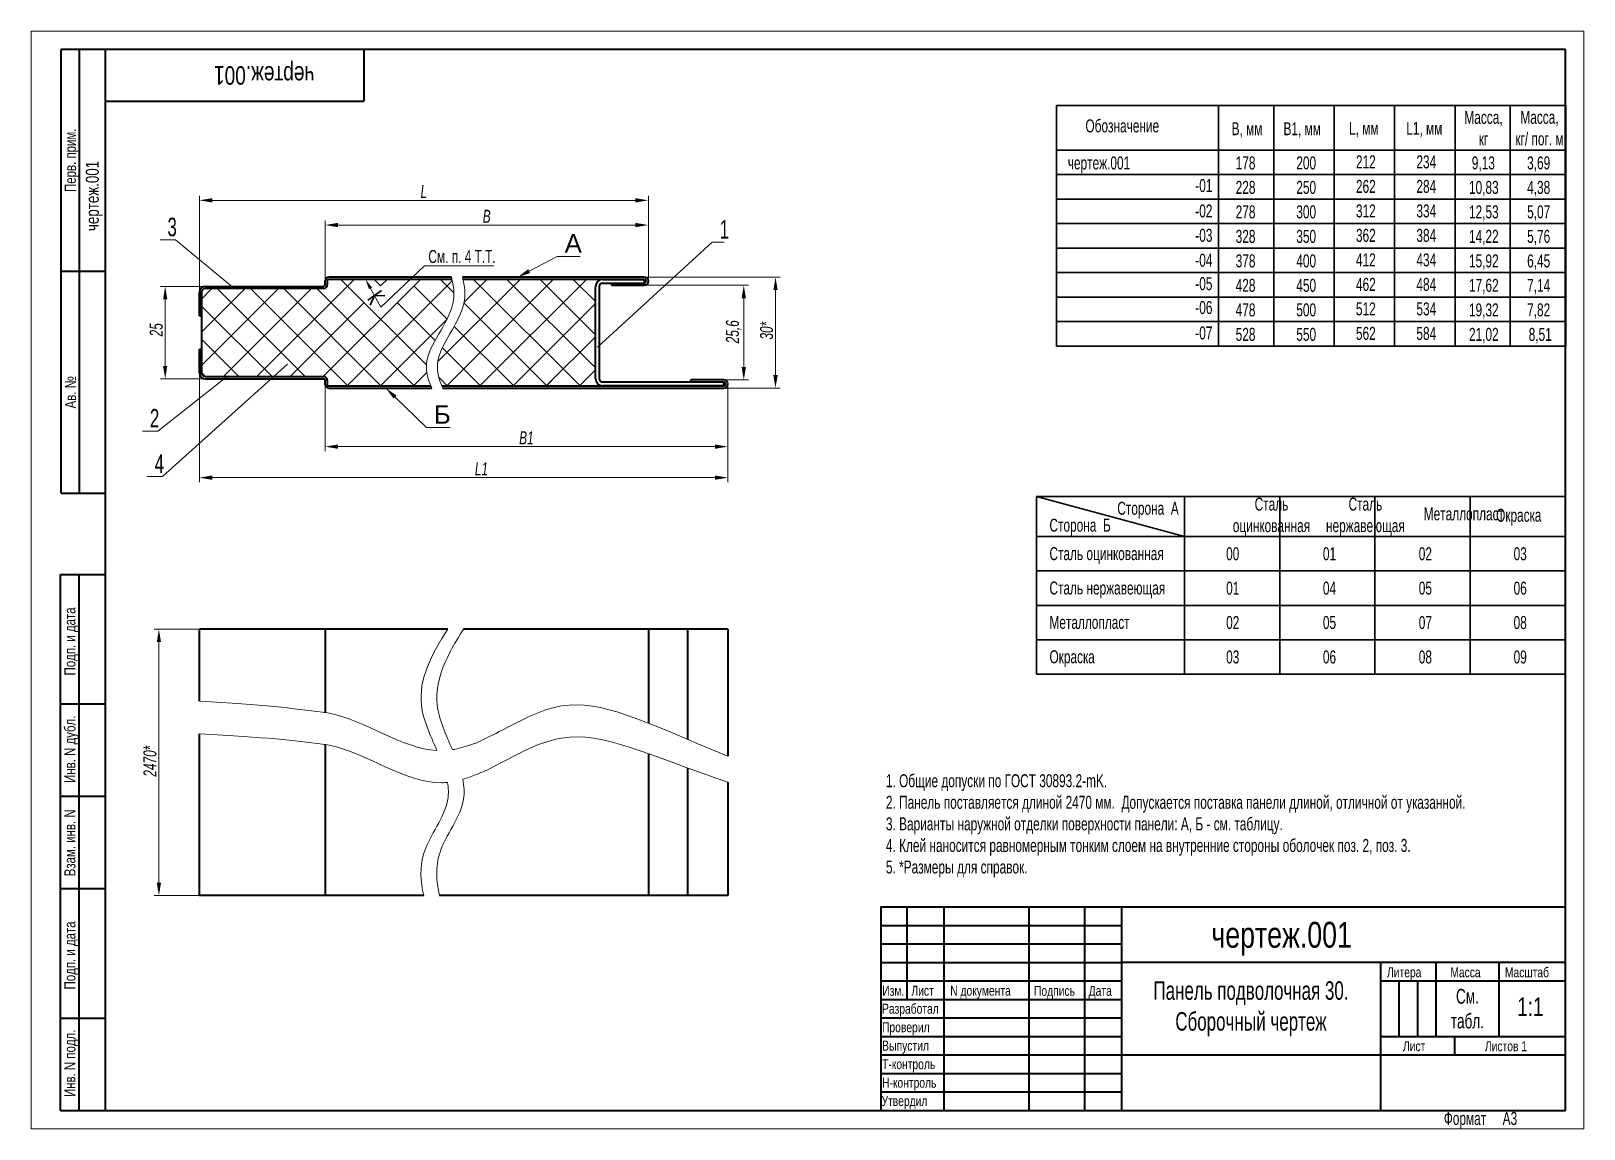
# Model space of a CAD drawing. Header units: millimetres. Extents: x 2018 to 2438, y -4927 to -4630.
import ezdxf
from ezdxf import colors
from ezdxf.entities.mleader import LeaderData, LeaderLine
from ezdxf.math import Vec2, Vec3

# ---------------------------------------------------------------- set-up
doc = ezdxf.new("R2010")
doc.units = ezdxf.units.MM
for name, color, linetype, lineweight in [('Layer_02', 7, 'Continuous', 15), ('Layer_03', 251, 'Continuous', 40), ('Layer_05', 250, 'Continuous', 40), ('Layer_08', 6, 'Continuous', 13), ('Layer_09', 7, 'Continuous', 30), ('Layer_12', 6, 'Continuous', 15)]:
    doc.layers.add(name, color=color, linetype=linetype, lineweight=lineweight)
doc.styles.get("Standard").update_dxf_attribs({"font": 'arial.ttf'})
doc.styles.add('Style_01', font='ARIALN.TTF', dxfattribs={"width": 0.8, "height": 3.5})
doc.styles.add('Style_03', font='ARIALNI.TTF', dxfattribs={"width": 0.8})
doc.dimstyles.new('DimStyle_01', dxfattribs={"dimscale": 0, "dimtxt": 3.5, "dimasz": 3.5, "dimexe": 1.25, "dimexo": 0.02, "dimtad": 1, "dimdec": 1, "dimtxsty": 'Style_03', "dimcen": 0, "dimazin": 3, "dimtfac": 1, "dimtdec": 1, "dimtmove": 0, "dimatfit": 3, "dimlwd": 18, "dimlwe": 18, "dimarcsym": 1})

# ---------------------------------------------------------------- blocks, each defined once
blk = doc.blocks.new('*D4325')
at = {"color": 0, "lineweight": 18}
for p, q in [((2063.88, -4791.56), (2051.68, -4791.56)), ((2052.93, -4795.06), (2052.93, -4860.12)), ((2063.88, -4863.62), (2051.68, -4863.62))]:
    blk.add_line(p, q, dxfattribs=at)
for points in [[(2052.35, -4795.06), (2053.51, -4795.06), (2052.93, -4791.56)], [(2052.35, -4860.12), (2053.51, -4860.12), (2052.93, -4863.62)]]:
    blk.add_solid(points, dxfattribs=at)
at = {"layer": 'Defpoints', "color": 0, "lineweight": 18}
for p in [(2063.9, -4791.56), (2052.93, -4863.62), (2063.9, -4863.62)]:
    blk.add_point(p, dxfattribs=at)
at = {"color": 0, "lineweight": 18, "insert": (2050.52, -4827.27), "char_height": 3.5, "attachment_point": 5, "rotation": 90, "style": 'Style_03'}
blk.add_mtext('2470*', dxfattribs=at)
blk = doc.blocks.new('*D4230')
at = {"color": 0, "lineweight": 18}
for p, q in [((2065.46, -4698.83), (2053.38, -4698.83)), ((2054.63, -4720.33), (2054.63, -4702.33)), ((2065.46, -4723.83), (2053.38, -4723.83))]:
    blk.add_line(p, q, dxfattribs=at)
for points in [[(2054.05, -4702.33), (2055.21, -4702.33), (2054.63, -4698.83)], [(2054.05, -4720.33), (2055.21, -4720.33), (2054.63, -4723.83)]]:
    blk.add_solid(points, dxfattribs=at)
at = {"layer": 'Defpoints', "color": 0, "lineweight": 18}
for p in [(2054.63, -4698.83), (2065.48, -4698.83), (2065.48, -4723.83)]:
    blk.add_point(p, dxfattribs=at)
at = {"color": 0, "lineweight": 18, "insert": (2052.22, -4710.58), "char_height": 3.5, "attachment_point": 5, "rotation": 90, "style": 'Style_03'}
blk.add_mtext('25', dxfattribs=at)
blk = doc.blocks.new('*D4231')
at = {"color": 0, "lineweight": 18}
for p, q in [((2184.23, -4698.53), (2212.37, -4698.53)), ((2211.12, -4702.03), (2211.12, -4720.63)), ((2205.73, -4724.13), (2212.37, -4724.13))]:
    blk.add_line(p, q, dxfattribs=at)
for points in [[(2210.54, -4702.03), (2211.7, -4702.03), (2211.12, -4698.53)], [(2210.54, -4720.63), (2211.7, -4720.63), (2211.12, -4724.13)]]:
    blk.add_solid(points, dxfattribs=at)
at = {"layer": 'Defpoints', "color": 0, "lineweight": 18}
for p in [(2184.21, -4698.53), (2205.71, -4724.13), (2211.12, -4724.13)]:
    blk.add_point(p, dxfattribs=at)
at = {"color": 0, "lineweight": 18, "insert": (2208.38, -4711.11), "char_height": 3.5, "attachment_point": 5, "rotation": 90, "style": 'Style_03'}
blk.add_mtext('25,6', dxfattribs=at)
blk = doc.blocks.new('*D4232')
at = {"color": 0, "lineweight": 18}
for p, q in [((2184.23, -4696.33), (2220.95, -4696.33)), ((2219.7, -4699.83), (2219.7, -4722.83)), ((2205.73, -4726.33), (2220.95, -4726.33))]:
    blk.add_line(p, q, dxfattribs=at)
for points in [[(2219.12, -4699.83), (2220.29, -4699.83), (2219.7, -4696.33)], [(2219.12, -4722.83), (2220.29, -4722.83), (2219.7, -4726.33)]]:
    blk.add_solid(points, dxfattribs=at)
at = {"layer": 'Defpoints', "color": 0, "lineweight": 18}
for p in [(2184.21, -4696.33), (2205.71, -4726.33), (2219.7, -4726.33)]:
    blk.add_point(p, dxfattribs=at)
at = {"color": 0, "lineweight": 18, "insert": (2217.29, -4710.81), "char_height": 3.5, "attachment_point": 5, "rotation": 90, "style": 'Style_03'}
blk.add_mtext('30*', dxfattribs=at)
blk = doc.blocks.new('*D4233')
at = {"color": 0, "lineweight": 18}
for p, q in [((2097.88, -4697.86), (2097.88, -4680.98)), ((2101.38, -4682.23), (2181.81, -4682.23)), ((2185.31, -4697.41), (2185.31, -4680.98))]:
    blk.add_line(p, q, dxfattribs=at)
for points in [[(2101.38, -4681.65), (2101.38, -4682.82), (2097.88, -4682.23)], [(2181.81, -4681.65), (2181.81, -4682.82), (2185.31, -4682.23)]]:
    blk.add_solid(points, dxfattribs=at)
at = {"layer": 'Defpoints', "color": 0, "lineweight": 18}
for p in [(2185.31, -4682.23), (2097.88, -4697.88), (2185.31, -4697.43)]:
    blk.add_point(p, dxfattribs=at)
at = {"color": 0, "lineweight": 18, "insert": (2141.59, -4679.86), "char_height": 3.5, "attachment_point": 5, "style": 'Style_03'}
blk.add_mtext('B', dxfattribs=at)
blk = doc.blocks.new('*D4234')
at = {"color": 0, "lineweight": 18}
for p, q in [((2063.88, -4700.41), (2063.88, -4674.3)), ((2185.31, -4697.39), (2185.31, -4674.3)), ((2067.38, -4675.55), (2181.81, -4675.55))]:
    blk.add_line(p, q, dxfattribs=at)
for points in [[(2067.38, -4674.97), (2067.38, -4676.13), (2063.88, -4675.55)], [(2181.81, -4674.97), (2181.81, -4676.13), (2185.31, -4675.55)]]:
    blk.add_solid(points, dxfattribs=at)
at = {"layer": 'Defpoints', "color": 0, "lineweight": 18}
for p in [(2185.31, -4675.55), (2185.31, -4697.41), (2063.88, -4700.43)]:
    blk.add_point(p, dxfattribs=at)
at = {"color": 0, "lineweight": 18, "insert": (2124.59, -4673.18), "char_height": 3.5, "attachment_point": 5, "style": 'Style_03'}
blk.add_mtext('L', dxfattribs=at)
blk = doc.blocks.new('*D4235')
at = {"color": 0, "lineweight": 18}
for p, q in [((2097.88, -4724.8), (2097.88, -4743.43)), ((2206.81, -4725.25), (2206.81, -4743.43)), ((2101.38, -4742.18), (2203.31, -4742.18))]:
    blk.add_line(p, q, dxfattribs=at)
for points in [[(2101.38, -4741.59), (2101.38, -4742.76), (2097.88, -4742.18)], [(2203.31, -4741.59), (2203.31, -4742.76), (2206.81, -4742.18)]]:
    blk.add_solid(points, dxfattribs=at)
at = {"layer": 'Defpoints', "color": 0, "lineweight": 18}
for p in [(2097.88, -4724.78), (2206.81, -4725.23), (2206.81, -4742.18)]:
    blk.add_point(p, dxfattribs=at)
at = {"color": 0, "lineweight": 18, "insert": (2152.34, -4739.79), "char_height": 3.5, "attachment_point": 5, "style": 'Style_03'}
blk.add_mtext('B1', dxfattribs=at)
blk = doc.blocks.new('*D4236')
at = {"color": 0, "lineweight": 18}
for p, q in [((2063.88, -4722.25), (2063.88, -4751.82)), ((2206.81, -4725.27), (2206.81, -4751.82)), ((2067.38, -4750.57), (2203.31, -4750.57))]:
    blk.add_line(p, q, dxfattribs=at)
for points in [[(2067.38, -4749.98), (2067.38, -4751.15), (2063.88, -4750.57)], [(2203.31, -4749.98), (2203.31, -4751.15), (2206.81, -4750.57)]]:
    blk.add_solid(points, dxfattribs=at)
at = {"layer": 'Defpoints', "color": 0, "lineweight": 18}
for p in [(2063.88, -4722.23), (2206.81, -4725.25), (2206.81, -4750.57)]:
    blk.add_point(p, dxfattribs=at)
at = {"color": 0, "lineweight": 18, "insert": (2140.17, -4748.18), "char_height": 3.5, "attachment_point": 5, "style": 'Style_03'}
blk.add_mtext('L1', dxfattribs=at)

msp = doc.modelspace()

# ---------------------------------------------------------------- linework, layer by layer
at = {"lineweight": 40}
msp.add_line((2433.36, -4649.88), (2433.36, -4714.98), dxfattribs=at)
at = {"color": 0, "linetype": 'ByBlock', "lineweight": 20}
for p, q in [((2057.38, -4686.26), (2073.14, -4699.21)), ((2112.97, -4704.41), (2124.76, -4693.28)), ((2124.76, -4693.28), (2143.49, -4693.28)), ((2053.95, -4750.27), (2087.72, -4719.87)), ((2052.66, -4738), (2071.06, -4723.47))]:
    msp.add_line(p, q, dxfattribs=at)
at = {"lineweight": 25}
for p, q in [((2064.48, -4702.24), (2067.29, -4699.43)), ((2064.48, -4711.22), (2076.27, -4699.43)), ((2064.48, -4720.2), (2085.25, -4699.43)), ((2092.52, -4723.23), (2068.72, -4699.43)), ((2070.43, -4723.23), (2094.23, -4699.43)), ((2104, -4725.73), (2077.7, -4699.43)), ((2079.41, -4723.23), (2105.71, -4696.93)), ((2112.98, -4725.73), (2086.68, -4699.43)), ((2121.96, -4725.73), (2095.66, -4699.43)), ((2097.37, -4723.23), (2123.67, -4696.93)), ((2125.28, -4720.07), (2102.14, -4696.93)), ((2103.85, -4725.73), (2132.29, -4697.28)), ((2112.9, -4698.71), (2111.12, -4696.93)), ((2112.9, -4698.71), (2114.69, -4696.93)), ((2130.86, -4707.69), (2121.88, -4698.71)), ((2128.36, -4719.17), (2150.61, -4696.93)), ((2132.68, -4700.53), (2129.08, -4696.93)), ((2130.79, -4725.73), (2159.59, -4696.93)), ((2135.48, -4703.08), (2141.63, -4696.93)), ((2166.86, -4725.73), (2138.06, -4696.93)), ((2139.77, -4725.73), (2168.57, -4696.93)), ((2171.01, -4720.9), (2147.04, -4696.93)), ((2171.01, -4711.92), (2156.02, -4696.93)), ((2171.01, -4702.94), (2165, -4696.93)), ((2088.39, -4723.23), (2108.41, -4703.2)), ((2127.64, -4713.45), (2117.39, -4703.2)), ((2157.88, -4725.73), (2135.44, -4703.29)), ((2148.75, -4725.73), (2171.01, -4703.47)), ((2083.54, -4723.23), (2064.48, -4704.17)), ((2112.83, -4725.73), (2130.86, -4707.69)), ((2148.9, -4725.73), (2132.81, -4709.64)), ((2074.56, -4723.23), (2064.48, -4713.15)), ((2139.92, -4725.73), (2129.61, -4715.42)), ((2157.8, -4725.65), (2171.01, -4712.45)), ((2065.57, -4723.23), (2064.48, -4722.13)), ((2121.81, -4725.73), (2125.38, -4722.16)), ((2130.94, -4725.73), (2128.62, -4723.42)), ((2157.73, -4725.73), (2159.21, -4724.25)), ((2166.71, -4725.73), (2171.01, -4721.43))]:
    msp.add_line(p, q, dxfattribs=at)
at = {"color": 3, "lineweight": 40}
for p, q in [((2065.48, -4698.83), (2097.48, -4698.83)), ((2097.48, -4699.43), (2065.48, -4699.43)), ((2097.88, -4698.43), (2097.88, -4697.33)), ((2098.48, -4697.33), (2098.48, -4698.43)), ((2132.07, -4696.33), (2098.88, -4696.33)), ((2132.22, -4696.93), (2098.88, -4696.93)), ((2132.22, -4696.93), (2098.88, -4696.93)), ((2184.21, -4696.33), (2135.05, -4696.33)), ((2173.01, -4696.93), (2135.2, -4696.93)), ((2184.21, -4696.93), (2135.2, -4696.93)), ((2171.01, -4723.73), (2171.01, -4698.93)), ((2172.01, -4698.93), (2172.01, -4723.73)), ((2173.01, -4696.93), (2184.21, -4696.93)), ((2173.01, -4697.93), (2184.21, -4697.93)), ((2175.31, -4697.93), (2175.31, -4698.53)), ((2175.31, -4697.93), (2184.21, -4697.93)), ((2175.31, -4698.53), (2184.21, -4698.53)), ((2184.21, -4696.93), (2184.21, -4697.93)), ((2063.88, -4706.83), (2063.88, -4700.43)), ((2064.48, -4700.43), (2064.48, -4722.23)), ((2064.48, -4706.83), (2064.48, -4700.43)), ((2063.88, -4706.83), (2064.48, -4706.83)), ((2063.88, -4722.23), (2063.88, -4715.83)), ((2063.88, -4715.83), (2064.48, -4715.83)), ((2064.48, -4722.23), (2064.48, -4715.83)), ((2065.48, -4723.23), (2097.48, -4723.23)), ((2065.48, -4723.83), (2097.48, -4723.83)), ((2097.88, -4725.33), (2097.88, -4724.23)), ((2098.48, -4724.23), (2098.48, -4725.33)), ((2205.71, -4724.73), (2173.01, -4724.73)), ((2205.71, -4724.13), (2196.81, -4724.13)), ((2196.81, -4724.73), (2196.81, -4724.13)), ((2205.71, -4724.73), (2196.81, -4724.73)), ((2205.71, -4725.73), (2205.71, -4724.73)), ((2098.88, -4725.73), (2126.49, -4725.73)), ((2098.88, -4725.73), (2126.49, -4725.73)), ((2098.88, -4726.33), (2126.78, -4726.33)), ((2129.47, -4725.73), (2173.01, -4725.73)), ((2129.47, -4725.73), (2205.71, -4725.73)), ((2129.75, -4726.33), (2205.71, -4726.33)), ((2205.71, -4725.73), (2173.01, -4725.73)), ((2131.05, -4791.56), (2063.88, -4791.56)), ((2063.88, -4811.03), (2063.88, -4791.56)), ((2097.88, -4791.56), (2097.88, -4814.09)), ((2206.81, -4791.56), (2135.33, -4791.56)), ((2148.88, -4791.56), (2135.33, -4791.56)), ((2148.88, -4791.56), (2146.85, -4791.56)), ((2185.31, -4791.56), (2185.31, -4816.96)), ((2195.93, -4791.56), (2195.93, -4821.35)), ((2206.81, -4791.56), (2206.81, -4825.95)), ((2206.81, -4791.56), (2206.81, -4825.95)), ((2063.88, -4863.62), (2063.88, -4819.86)), ((2097.88, -4822.76), (2097.88, -4863.62)), ((2185.31, -4825.24), (2185.31, -4863.62)), ((2195.93, -4829.13), (2195.93, -4863.62)), ((2206.81, -4832.94), (2206.81, -4863.62)), ((2206.81, -4832.94), (2206.81, -4863.62)), ((2124.56, -4863.62), (2063.88, -4863.62)), ((2206.81, -4863.62), (2128.84, -4863.62)), ((2142.39, -4863.62), (2128.84, -4863.62)), ((2142.39, -4863.62), (2140.36, -4863.62))]:
    msp.add_line(p, q, dxfattribs=at)
at = {"color": 0, "lineweight": 30}
for p, q in [((2113.18, -4699.9), (2109.45, -4702.57)), ((2111.23, -4701.3), (2110.03, -4703.89)), ((2111.23, -4701.3), (2114.08, -4701.41))]:
    msp.add_line(p, q, dxfattribs=at)
at = {"color": 0, "linetype": 'ByBlock', "lineweight": 20}
for points in [[(2053.24, -4686.26), (2057.38, -4686.26)], [(2110.17, -4699.37), (2112.97, -4704.41)], [(2048.48, -4738), (2052.66, -4738)], [(2049.77, -4750.27), (2053.95, -4750.27)]]:
    msp.add_lwpolyline(points, dxfattribs=at)
at = {"lineweight": 18}
for points in [[(2171.54, -4715.31), (2202.58, -4686.88)], [(2202.58, -4686.88), (2205.79, -4686.88)]]:
    msp.add_lwpolyline(points, dxfattribs=at)
at = {"color": 3, "lineweight": 40}
for centre, radius, start, end in [((2065.48, -4700.43), 1.6, 90, 180), ((2065.48, -4700.43), 1, 90, 180), ((2097.48, -4698.43), 1, 270, 0), ((2097.48, -4698.43), 0.4, 270, 0), ((2098.88, -4697.33), 1, 90, 180), ((2098.88, -4697.33), 0.4, 90, 180), ((2173.01, -4698.93), 2, 90, 180), ((2173.01, -4698.93), 1, 90, 180), ((2184.21, -4697.43), 1.1, 270, 90), ((2184.21, -4697.43), 0.5, 270, 90), ((2065.48, -4722.23), 1.6, 180, 270), ((2065.48, -4722.23), 1, 180, 270), ((2097.48, -4724.23), 1, 0, 90), ((2097.48, -4724.23), 0.4, 0, 90), ((2173.01, -4723.73), 2, 180, 270), ((2173.01, -4723.73), 1, 180, 270), ((2205.71, -4725.23), 1.1, 270, 90), ((2205.71, -4725.23), 0.5, 270, 90), ((2098.88, -4725.33), 1, 180, 270), ((2098.88, -4725.33), 0.4, 180, 270)]:
    msp.add_arc(centre, radius, start, end, dxfattribs=at)
at = {"color": 0, "lineweight": 25}
msp.add_solid([(2109.76, -4699.6), (2108.81, -4696.93), (2110.58, -4699.15)], dxfattribs=at)
at = {"layer": 'Layer_03', "linetype": 'Continuous'}
for p, q in [((2433.36, -4634.75), (2026.48, -4634.75)), ((2026.48, -4754.75), (2026.48, -4634.75)), ((2031.48, -4754.75), (2031.48, -4634.75)), ((2038.36, -4634.75), (2038.36, -4921.75)), ((2108.36, -4634.75), (2108.36, -4648.75)), ((2433.36, -4921.75), (2433.36, -4634.75)), ((2038.36, -4648.75), (2108.36, -4648.75)), ((2026.48, -4694.75), (2038.36, -4694.75)), ((2026.48, -4754.75), (2038.36, -4754.75)), ((2026.36, -4921.75), (2026.36, -4776.75)), ((2026.36, -4776.75), (2038.36, -4776.75)), ((2031.36, -4921.75), (2031.36, -4776.75)), ((2026.36, -4811.75), (2038.36, -4811.75)), ((2026.36, -4836.75), (2038.36, -4836.75)), ((2026.36, -4861.75), (2038.36, -4861.75)), ((2248.23, -4871.72), (2313.28, -4871.72)), ((2248.23, -4876.72), (2313.28, -4876.72)), ((2248.23, -4881.73), (2313.28, -4881.73)), ((2388.33, -4886.73), (2388.33, -4901.74)), ((2393.33, -4886.73), (2393.33, -4901.74)), ((2026.36, -4896.75), (2038.36, -4896.75)), ((2248.23, -4896.74), (2313.28, -4896.74)), ((2248.23, -4901.74), (2313.28, -4901.74)), ((2248.23, -4906.74), (2313.28, -4906.74)), ((2248.23, -4911.75), (2313.28, -4911.75)), ((2248.23, -4916.75), (2313.28, -4916.75)), ((2026.36, -4921.75), (2038.36, -4921.75)), ((2038.36, -4921.75), (2433.36, -4921.75))]:
    msp.add_line(p, q, dxfattribs=at)
for points in [[(2433.36, -4866.72), (2248.23, -4866.72), (2248.23, -4921.75)], [(2255.24, -4866.72), (2255.24, -4891.73)], [(2265.24, -4866.72), (2265.24, -4921.75)], [(2288.26, -4866.72), (2288.26, -4921.75)], [(2303.27, -4866.72), (2303.27, -4921.75)], [(2313.28, -4866.72), (2313.28, -4921.75)], [(2433.36, -4881.73), (2313.28, -4881.73)], [(2383.32, -4881.73), (2383.32, -4921.75)], [(2398.33, -4881.73), (2398.33, -4901.74)], [(2415.34, -4881.73), (2415.34, -4901.74)], [(2415.34, -4881.73), (2415.34, -4901.74)], [(2248.23, -4886.73), (2313.28, -4886.73)], [(2383.32, -4886.73), (2433.36, -4886.73)], [(2248.23, -4891.73), (2313.28, -4891.73)], [(2383.32, -4901.74), (2433.36, -4901.74)], [(2403.34, -4901.74), (2403.34, -4906.74)], [(2313.28, -4906.74), (2433.36, -4906.74)]]:
    msp.add_lwpolyline(points, dxfattribs=at)
at = {"layer": 'Layer_08'}
for p, q in [((2018.36, -4629.75), (2018.36, -4926.75)), ((2438.36, -4629.75), (2018.36, -4629.75)), ((2438.36, -4926.75), (2438.36, -4629.75)), ((2018.36, -4926.75), (2438.36, -4926.75)), ((2438.36, -4926.75), (2018.36, -4926.75))]:
    msp.add_line(p, q, dxfattribs=at)
at = {"layer": 'Layer_09', "color": 0}
for p, q in [((2403.5, -4649.88), (2295.69, -4649.88)), ((2295.69, -4649.88), (2295.69, -4714.98)), ((2302.19, -4649.88), (2339.51, -4649.88)), ((2403.5, -4649.88), (2318.55, -4649.88)), ((2318.55, -4649.88), (2324.84, -4649.88)), ((2339.51, -4649.88), (2339.51, -4714.98)), ((2354.44, -4649.88), (2354.44, -4714.98)), ((2370.79, -4649.88), (2370.79, -4714.98)), ((2387.15, -4649.88), (2387.15, -4714.98)), ((2433.36, -4649.88), (2403.5, -4649.88)), ((2433.36, -4649.88), (2403.5, -4649.88)), ((2403.5, -4649.88), (2403.5, -4714.98)), ((2403.5, -4649.88), (2403.5, -4714.98)), ((2418.43, -4649.88), (2418.43, -4714.98)), ((2403.5, -4661.96), (2295.69, -4661.96)), ((2433.36, -4661.96), (2403.5, -4661.96)), ((2403.5, -4668.59), (2295.69, -4668.59)), ((2433.36, -4668.59), (2403.5, -4668.59)), ((2406.09, -4675.22), (2295.69, -4675.22)), ((2433.36, -4675.22), (2403.5, -4675.22)), ((2403.5, -4681.84), (2295.69, -4681.84)), ((2433.36, -4681.84), (2403.5, -4681.84)), ((2403.5, -4688.47), (2295.69, -4688.47)), ((2433.36, -4688.47), (2403.5, -4688.47)), ((2403.5, -4695.1), (2295.69, -4695.1)), ((2433.36, -4695.1), (2403.5, -4695.1)), ((2403.5, -4701.72), (2295.69, -4701.72)), ((2433.36, -4701.72), (2403.5, -4701.72)), ((2403.5, -4708.35), (2295.69, -4708.35)), ((2433.36, -4708.35), (2403.5, -4708.35)), ((2403.5, -4714.98), (2295.69, -4714.98)), ((2433.36, -4714.98), (2403.5, -4714.98)), ((2290.33, -4755.7), (2433.36, -4755.7)), ((2290.33, -4803.73), (2290.33, -4755.7)), ((2290.33, -4755.7), (2330.32, -4766.52)), ((2330.32, -4803.73), (2330.32, -4755.7)), ((2356.08, -4803.73), (2356.08, -4755.7)), ((2381.84, -4803.73), (2381.84, -4755.7)), ((2407.6, -4803.73), (2407.6, -4755.7)), ((2433.36, -4803.73), (2433.36, -4755.7)), ((2433.36, -4766.52), (2290.33, -4766.52)), ((2433.36, -4775.82), (2290.33, -4775.82)), ((2433.36, -4785.13), (2290.33, -4785.13)), ((2433.36, -4794.43), (2290.33, -4794.43)), ((2433.36, -4803.73), (2290.33, -4803.73))]:
    msp.add_line(p, q, dxfattribs=at)
at = {"layer": 'Layer_12', "color": 253}
for points, knots in [([(2126.78, -4726.33), (2125.67, -4724.1), (2123.65, -4716.62), (2133.47, -4706.85), (2132.68, -4698.75), (2132.07, -4696.33)], [10.818942, 10.818942, 10.818942, 10.818942, 18.330875, 35.968005, 43.351824, 43.351824, 43.351824, 43.351824]), ([(2129.75, -4726.33), (2128.65, -4724.1), (2126.63, -4716.62), (2136.45, -4706.85), (2135.66, -4698.75), (2135.05, -4696.33)], [10.818942, 10.818942, 10.818942, 10.818942, 18.330875, 35.968005, 43.351824, 43.351824, 43.351824, 43.351824]), ([(2131.05, -4791.56), (2126.77, -4798.31), (2120.99, -4808.99), (2126.37, -4820.3), (2128.14, -4824.4)], [3.439131, 3.439131, 3.439131, 3.439131, 25.439711, 38.08118, 38.08118, 38.08118, 38.08118]), ([(2135.33, -4791.56), (2131.05, -4798.31), (2125.31, -4808.91), (2130.57, -4820.13), (2132.31, -4824.15)], [3.439131, 3.439131, 3.439131, 3.439131, 25.439711, 37.826845, 37.826845, 37.826845, 37.826845]), ([(2063.88, -4811.03), (2081.29, -4812.02), (2089.23, -4813), (2097.17, -4813.99), (2097.17, -4813.99), (2097.18, -4813.99), (2097.19, -4813.99), (2097.8, -4814.07), (2108.21, -4815.73), (2118.59, -4823.89), (2128.14, -4824.4)], [13.991807, 13.991807, 13.991807, 13.991807, 45.053155, 45.053155, 45.053155, 45.075485, 45.075485, 45.075485, 47.470623, 85.81137, 85.81137, 85.81137, 85.81137]), ([(2147.53, -4817.94), (2152.23, -4815.51), (2167.36, -4807.95), (2183.83, -4816.35), (2206.81, -4825.95)], [111.915075, 111.915075, 111.915075, 111.915075, 130.790532, 172.093043, 172.093043, 172.093043, 172.093043]), ([(2063.88, -4819.86), (2082.09, -4820.79), (2089.63, -4821.73), (2097.17, -4822.66), (2097.17, -4822.66), (2097.18, -4822.66), (2097.19, -4822.67), (2097.8, -4822.74), (2108.66, -4824.47), (2120.01, -4833.71), (2130.49, -4833.06), (2131.01, -4833)], [15.568169, 15.568169, 15.568169, 15.568169, 45.053155, 45.053155, 45.053155, 45.075485, 45.075485, 45.075485, 47.470623, 87.574661, 89.648645, 89.648645, 89.648645, 89.648645]), ([(2150.53, -4825.09), (2154.25, -4823.24), (2169.03, -4816.94), (2185.09, -4825.68), (2206.81, -4832.94)], [115.923587, 115.923587, 115.923587, 115.923587, 130.790532, 174.383204, 174.383204, 174.383204, 174.383204]), ([(2132.31, -4824.15), (2133.49, -4823.95), (2134.67, -4823.65), (2135.85, -4823.28), (2135.85, -4823.28), (2135.86, -4823.28), (2135.86, -4823.27), (2136.83, -4822.97), (2137.8, -4822.66), (2138.77, -4822.35)], [91.400201, 91.400201, 91.400201, 91.400201, 96.167153, 96.167153, 96.167153, 96.187289, 96.187289, 96.187289, 100.113832, 100.113832, 100.113832, 100.113832]), ([(2135.13, -4832.17), (2136.33, -4831.82), (2137.53, -4831.39), (2138.74, -4830.89), (2138.74, -4830.89), (2138.74, -4830.89), (2138.75, -4830.89), (2139.73, -4830.48), (2140.72, -4830.08), (2141.71, -4829.67)], [95.192737, 95.192737, 95.192737, 95.192737, 100.065658, 100.065658, 100.065658, 100.080549, 100.080549, 100.080549, 104.07899, 104.07899, 104.07899, 104.07899]), ([(2131.01, -4833), (2131.26, -4834.54), (2131.46, -4841.06), (2123.16, -4850.72), (2123.62, -4859.7), (2124.56, -4863.62)], [47.004265, 47.004265, 47.004265, 47.004265, 51.84748, 67.787987, 79.748186, 79.748186, 79.748186, 79.748186]), ([(2135.13, -4832.17), (2135.5, -4833.99), (2135.96, -4840.81), (2127.43, -4850.72), (2127.9, -4859.7), (2128.84, -4863.62)], [46.133277, 46.133277, 46.133277, 46.133277, 51.84748, 67.787987, 79.748186, 79.748186, 79.748186, 79.748186])]:
    msp.add_open_spline(points, degree=3, knots=knots, dxfattribs=at)
for points in [[(2138.77, -4822.35), (2142.86, -4820.34), (2143.42, -4820.06), (2147.53, -4817.94)], [(2141.71, -4829.67), (2145.88, -4827.47), (2146.44, -4827.18), (2150.53, -4825.09)]]:
    msp.add_open_spline(points, degree=3, dxfattribs=at)

# ---------------------------------------------------------------- texts
at = {"color": 0, "lineweight": 25, "attachment_point": 1, "style": 'Style_01'}
for s, insert, char_height in [('Обозначение', (2303.53, -4653.66), 3.5), ('чертеж.001 ', (2298.75, -4663.68), 3.5), ('178', (2344.16, -4663.67), 3.5), ('200', (2360.56, -4663.67), 3.5), ('212', (2376.69, -4663.4), 3.5), ('234', (2393.04, -4663.4), 3.5), ('9,13', (2408.03, -4663.67), 3.5), ('3,69', (2422.99, -4663.67), 3.5), ('-01', (2333.24, -4669.8), 3.5), ('228', (2344.16, -4670.3), 3.5), ('250', (2360.56, -4670.3), 3.5), ('262', (2376.69, -4670.03), 3.5), ('284', (2393.04, -4670.03), 3.5), ('10,83', (2407.26, -4670.3), 3.5), ('4,38', (2422.99, -4670.3), 3.5), ('-02', (2333.24, -4676.68), 3.5), ('278', (2344.16, -4676.92), 3.5), ('300', (2360.56, -4676.92), 3.5), ('312', (2376.69, -4676.66), 3.5), ('334', (2393.04, -4676.66), 3.5), ('12,53', (2407.26, -4676.92), 3.5), ('5,07', (2422.99, -4676.92), 3.5), ('3', (2055.24, -4680.26), 5), ('-03', (2333.24, -4683.26), 3.5), ('328', (2344.16, -4683.55), 3.5), ('350', (2360.56, -4683.55), 3.5), ('362', (2376.69, -4683.28), 3.5), ('384', (2393.04, -4683.28), 3.5), ('14,22', (2407.26, -4683.55), 3.5), ('5,76', (2422.99, -4683.55), 3.5), ('-04', (2333.24, -4690), 3.5), ('378', (2344.16, -4690.18), 3.5), ('400', (2360.56, -4690.18), 3.5), ('412', (2376.69, -4689.91), 3.5), ('434', (2393.04, -4689.91), 3.5), ('15,92', (2407.26, -4690.18), 3.5), ('6,45', (2422.99, -4690.18), 3.5), ('-05', (2333.24, -4696.34), 3.5), ('428', (2344.16, -4696.8), 3.5), ('450', (2360.56, -4696.8), 3.5), ('462', (2376.69, -4696.54), 3.5), ('484', (2393.04, -4696.54), 3.5), ('17,62', (2407.26, -4696.8), 3.5), ('7,14', (2422.99, -4696.8), 3.5), ('-06', (2333.24, -4702.8), 3.5), ('478', (2344.16, -4703.43), 3.5), ('500', (2360.56, -4703.43), 3.5), ('512', (2376.69, -4703.16), 3.5), ('534', (2393.04, -4703.16), 3.5), ('19,32', (2407.26, -4703.43), 3.5), ('7,82', (2422.99, -4703.43), 3.5), ('-07', (2333.24, -4709.66), 3.5), ('528', (2344.16, -4710.06), 3.5), ('550', (2360.56, -4710.06), 3.5), ('562', (2376.69, -4709.79), 3.5), ('584', (2393.04, -4709.79), 3.5), ('21,02', (2407.26, -4710.06), 3.5), ('8,51', (2423.41, -4710.06), 3.5), ('2', (2050.48, -4732), 5), ('4', (2051.77, -4744.27), 5), ('Сторона  А', (2312.15, -4757.1), 3.5), ('\\pxqc;Сталь\\Pоцинкованная', (2343.39, -4755.97), 3.5), ('\\pxqc;Сталь\\Pнержавеющая', (2368.59, -4755.97), 3.5), ('Сторона  Б', (2293.8, -4761.68), 3.5), ('\\pxqc;Металлопласт', (2395.03, -4758.61), 3.5), ('Окраска', (2414.6, -4758.99), 3.5), ('Сталь оцинкованная', (2293.8, -4769.37), 3.5), ('00', (2341.58, -4769.41), 3.5), ('01', (2367.75, -4769.41), 3.5), ('02', (2393.68, -4769.41), 3.5), ('03', (2419.33, -4769.41), 3.5), ('Сталь нержавеющая', (2293.8, -4778.67), 3.5), ('01', (2341.58, -4778.71), 3.5), ('04', (2367.75, -4778.71), 3.5), ('05', (2393.68, -4778.71), 3.5), ('06', (2419.33, -4778.71), 3.5), ('Металлопласт', (2293.8, -4787.97), 3.5), ('02', (2341.58, -4788.01), 3.5), ('05', (2367.75, -4788.01), 3.5), ('07', (2393.68, -4788.01), 3.5), ('08', (2419.33, -4788.01), 3.5), ('Окраска', (2293.8, -4797.27), 3.5), ('03', (2341.58, -4797.32), 3.5), ('06', (2367.75, -4797.32), 3.5), ('08', (2393.68, -4797.32), 3.5), ('09', (2419.33, -4797.32), 3.5)]:
    msp.add_mtext(s, dxfattribs=dict(at, insert=insert, char_height=char_height))
at = {"lineweight": 18, "insert": (2204.58, -4680.88), "char_height": 5, "attachment_point": 1, "style": 'Style_01'}
msp.add_mtext('1', dxfattribs=at)
at = {"color": 3, "lineweight": 40, "insert": (2125.82, -4689), "char_height": 3.5, "width": 20.613, "attachment_point": 1, "style": 'Style_01'}
msp.add_mtext('{\\C256;См. п. 4 Т.Т.}', dxfattribs=at)
at = {"layer": 'Layer_02', "color": 3, "linetype": 'Continuous', "style": 'Style_01', "width": 0.9}
msp.add_text('чертеж.001', height=5, rotation=180, dxfattribs=at).set_placement((2094.97, -4639.25))
at = {"layer": 'Layer_02', "linetype": 'Continuous', "lineweight": 25, "style": 'Style_01', "width": 0.9}
for s, p in [('Перв. прим.', (2030.48, -4673.28)), ('Ав. №', (2030.52, -4731.84)), ('Подп. и дата', (2030.35, -4804.08)), ('Инв. N дубл.', (2030.36, -4833.13)), ('Взам. инв. N', (2030.35, -4858.4)), ('Подп. и дата', (2030.35, -4889.02)), ('Инв. N подл.', (2030.35, -4918.13))]:
    msp.add_text(s, height=3, rotation=90, dxfattribs=at).set_placement(p)
at = {"layer": 'Layer_02', "color": 3, "linetype": 'Continuous', "lineweight": 25, "style": 'Style_01', "width": 0.9}
msp.add_text('чертеж.001', height=3.5, rotation=90, dxfattribs=at).set_placement((2036.67, -4683.86))
at = {"layer": 'Layer_02', "color": 3, "linetype": 'Continuous', "style": 'Style_01', "width": 0.9}
msp.add_text('чертеж.001', height=7, dxfattribs=at).set_placement((2337.6, -4877.73))
at = {"layer": 'Layer_02', "linetype": 'Continuous', "style": 'Style_01', "width": 0.9}
for s, height, p in [('Литера', 2.7, (2385.09, -4885.7)), ('Масса', 2.7, (2402.22, -4885.73)), ('Масштаб', 2.7, (2416.99, -4885.73)), ('Изм.', 2.7, (2248.58, -4890.73)), ('Лист', 2.7, (2256.46, -4890.72)), ('N документа', 2.7, (2266.96, -4890.71)), ('Подпись', 2.7, (2289.61, -4890.74)), ('Дата', 2.7, (2304.4, -4890.74)), ('Разработал', 2.7, (2248.5, -4895.58)), ('1:1', 5, (2420.28, -4896.17)), ('Проверил', 2.7, (2248.51, -4900.58)), ('Выпустил', 2.7, (2248.52, -4905.57)), ('Лист ', 2.7, (2389.41, -4905.71)), ('Листов 1', 2.7, (2411.57, -4905.72)), ('Т-контроль', 2.7, (2248.54, -4910.58)), ('Н-контроль', 2.7, (2248.54, -4915.59)), ('Утвердил', 2.7, (2248.37, -4920.53))]:
    msp.add_text(s, height=height, dxfattribs=at).set_placement(p)
at = {"layer": 'Layer_02', "char_height": 3.5, "attachment_point": 5, "style": 'Style_01'}
for s, insert, width in [('\\pxqc;Масса,\\Pкг', (2411.19, -4656.03), 8.7837), ('\\pxqc;Масса, кг/ пог. м', (2426.33, -4656.03), 13.236), ('В, мм', (2347.23, -4656.5), 9.6623), ('В1, мм', (2362.16, -4656.5), 11.5092), ('L, мм', (2378.81, -4656.39), 9.245), ('L1, мм', (2395.17, -4656.39), 13.9147)]:
    msp.add_mtext(s, dxfattribs=dict(at, insert=insert, width=width))
at = {"layer": 'Layer_02', "insert": (2249.56, -4858.7), "char_height": 3.5, "attachment_point": 7, "style": 'Style_01'}
msp.add_mtext_dynamic_manual_height_columns('1. Общие допуски по ГОСТ 30893.2-mK.\\P\\pxb0.25,ql;2. Панель поставляется длиной 2470 мм.  Допускается поставка панели длиной, отличной от указанной.\\P\\pq*;3. Варианты наружной отделки поверхности панели: А, Б - см. таблицу.\\P4. Клей наносится равномерным тонким слоем на внутренние стороны оболочек поз. 2, поз. 3.{\\C0;\\P}5. *Размеры для справок.', width=162.2334, gutter_width=70, heights=[47.39], dxfattribs=at)
at = {"layer": 'Layer_02', "color": 3, "linetype": 'Continuous', "insert": (2348.3, -4894.24), "char_height": 5, "width": 70.0467, "attachment_point": 5, "style": 'Style_01'}
msp.add_mtext('\\pxqc;Панель подволочная 30.\\PСборочный чертеж', dxfattribs=at)
at = {"layer": 'Layer_03', "color": 0, "lineweight": 25, "insert": (2406.84, -4894.24), "char_height": 4, "width": 9.2443, "attachment_point": 5, "style": 'Style_01'}
msp.add_mtext('См. табл.', dxfattribs=at)
at = {"layer": 'Layer_05', "color": 3, "linetype": 'Continuous', "insert": (2400.45, -4922.16), "char_height": 3.5, "width": 32.9515, "attachment_point": 1, "style": 'Style_01'}
msp.add_mtext('Формат     А3', dxfattribs=at)

# ---------------------------------------------------------------- dimensions: what is measured, and where the dimension line sits
at = {"lineweight": 18}
for base, p1, p2, text, picture, middle in [((2185.31, -4675.55), (2063.88, -4700.43), (2185.31, -4697.41), 'L', '*D4234', (2124.59, -4675.55)), ((2185.31, -4682.23), (2097.88, -4697.88), (2185.31, -4697.43), 'B', '*D4233', (2141.59, -4682.23)), ((2206.81, -4750.57), (2063.88, -4722.23), (2206.81, -4725.25), 'L1', '*D4236', (2140.17, -4750.57)), ((2206.81, -4742.18), (2097.88, -4724.78), (2206.81, -4725.23), 'B1', '*D4235', (2152.34, -4742.18))]:
    dim = msp.add_linear_dim(base=base, p1=p1, p2=p2, text=text, dimstyle='DimStyle_01', override={"dimscale": 1, "dimtix": 0, "dimtofl": 0, "dimtmove": 0, "dimatfit": 3}, dxfattribs=at)
    dim.commit()
    dim.dimension.update_dxf_attribs({"geometry": picture, "text_midpoint": middle, "dimtype": 128})
for base, p1, p2, picture, middle in [((2054.63, -4698.83), (2065.48, -4723.83), (2065.48, -4698.83), '*D4230', (2054.63, -4710.58)), ((2211.12, -4724.13), (2184.21, -4698.53), (2205.71, -4724.13), '*D4231', (2211.12, -4711.11))]:
    dim = msp.add_linear_dim(base=base, p1=p1, p2=p2, angle=90, dimstyle='DimStyle_01', override={"dimscale": 1, "dimtix": 0, "dimtofl": 0, "dimtmove": 0, "dimatfit": 3}, dxfattribs=at)
    dim.commit()
    dim.dimension.update_dxf_attribs({"geometry": picture, "text_midpoint": middle, "dimtype": 128})
for base, p1, p2, text, picture, middle in [((2219.7, -4726.33), (2184.21, -4696.33), (2205.71, -4726.33), '<>*', '*D4232', (2219.7, -4710.81)), ((2052.93, -4863.62), (2063.9, -4791.56), (2063.9, -4863.62), '2470*', '*D4325', (2052.93, -4827.27))]:
    dim = msp.add_linear_dim(base=base, p1=p1, p2=p2, angle=90, text=text, dimstyle='DimStyle_01', override={"dimscale": 1, "dimtix": 0, "dimtofl": 0, "dimtmove": 0, "dimatfit": 3}, dxfattribs=at)
    dim.commit()
    dim.dimension.update_dxf_attribs({"geometry": picture, "text_midpoint": middle, "dimtype": 128})

# ---------------------------------------------------------------- leaders
ml = msp.add_multileader_mtext('Standard', dxfattribs=at)
ml.set_content('А', color=256)
ml.set_leader_properties(lineweight=20)
ml.build(insert=Vec2(0, 0))
ml.multileader.update_dxf_attribs({"has_dogleg": 0, "text_left_attachment_type": 6, "text_right_attachment_type": 6, "arrow_head_size": 3.5})
ctx = ml.context
ctx.base_point, ctx.char_height, ctx.arrow_head_size, ctx.plane_origin = Vec3(2160.67, -4690.7), 5, 3.5, Vec3(2151.03, -4696.34)
ctx.left_attachment, ctx.right_attachment = 6, 6
notes = []
notes.append((ctx, [(0, (1, 1, 0), (2152.67, -4690.7), (1, 0), 8, [(0, [(2149.99, -4696.33)], 0, [])])]))
ctx.mtext.insert, ctx.mtext.flow_direction = Vec3(2162.67, -4684.7), 5
ml = msp.add_multileader_mtext('Standard', dxfattribs=at)
ml.set_content('Б', color=256)
ml.set_leader_properties(lineweight=20)
ml.build(insert=Vec2(0, 0))
ml.multileader.update_dxf_attribs({"has_dogleg": 0, "text_left_attachment_type": 6, "text_right_attachment_type": 6, "arrow_head_size": 3.5})
ctx = ml.context
ctx.base_point, ctx.char_height, ctx.arrow_head_size, ctx.plane_origin = Vec3(2125.28, -4736.99), 5, 3.5, Vec3(2114.29, -4726.33)
ctx.left_attachment, ctx.right_attachment = 6, 6
notes.append((ctx, [(0, (1, 1, 0), (2117.28, -4736.99), (1, 0), 8, [(0, [(2114.29, -4726.33)], 0, [])])]))
ctx.mtext.insert, ctx.mtext.flow_direction = Vec3(2127.28, -4730.99), 5
for ctx, leaders in notes:
    for number, flags, end, landing, length, lines in leaders:
        leader = LeaderData()
        leader.index, (leader.has_last_leader_line, leader.has_dogleg_vector, leader.attachment_direction) = number, flags
        leader.last_leader_point, leader.dogleg_vector, leader.dogleg_length = Vec3(end), Vec3(landing), length
        for number, points, colour, breaks in lines:
            line = LeaderLine()
            line.index, line.vertices, line.color, line.breaks = number, Vec3.list(points), colors.encode_raw_color(colour), breaks
            leader.lines.append(line)
        ctx.leaders.append(leader)

doc.saveas('drawing.dxf')
